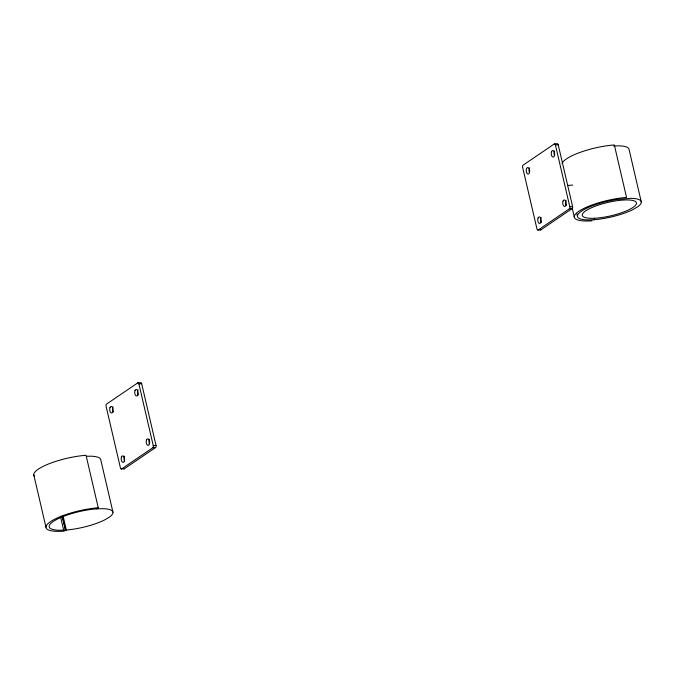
<?xml version="1.0" encoding="UTF-8"?>
<svg xmlns="http://www.w3.org/2000/svg" width="675" height="675" viewBox="0 0 675 675"><rect width="100%" height="100%" fill="white"/><g stroke="black" fill="none" stroke-linecap="round" stroke-linejoin="round"><path stroke-width="1.01" d="M137.742 382.877L106.49 404.123A1.637 0.852 85.9 0 0 106.068 406.198L120.437 467.952A1.637 0.852 85.9 0 0 121.584 468.965L124.36 468.762L155.613 447.508A1.637 0.852 85.9 0 0 156.035 445.432L141.666 383.687A1.637 0.852 85.9 0 0 140.518 382.674L137.742 382.877A1.637 0.852 85.9 0 1 138.881 383.889L153.25 445.635A1.637 0.852 85.9 0 1 152.828 447.711L121.584 468.965M554.285 143.952L523.041 165.206A1.637 0.852 85.9 0 0 522.619 167.273L536.988 229.028A1.637 0.852 85.9 0 0 538.127 230.04L540.911 229.837L572.164 208.592A1.637 0.852 85.9 0 0 572.586 206.516L558.208 144.762A1.637 0.852 85.9 0 0 557.069 143.75L554.285 143.952A1.637 0.852 85.9 0 1 555.432 144.965L569.801 206.719A1.637 0.852 85.9 0 1 569.379 208.794L538.127 230.04M96.635 508.882L98.255 507.786L86.037 455.296A35.986 8.885 -13.1 0 0 48.372 464.046A35.986 8.885 -13.1 0 0 34.358 476.187M593.798 219.712L594.633 219.679A32.712 8.083 -13.1 0 0 632.905 209.596L637.681 206.786A32.712 8.083 -13.1 0 0 630.923 198.323L616.267 199.538L607.964 201.158A32.712 8.083 -13.1 0 0 579.369 212.828A32.712 8.083 -13.1 0 0 587.807 219.932L594.633 219.679M555.432 144.965L558.208 144.762M567.506 185.465L572.645 185.093M569.801 206.719L572.586 206.516M569.379 208.794L572.164 208.592M138.881 383.889L141.666 383.687M153.25 445.635L156.035 445.432M152.828 447.711L155.613 447.508M613.718 146.019L618.705 145.834A32.712 8.083 -13.1 0 1 629.033 149.335L641.25 201.817M86.417 456.325L90.408 456.182A32.712 8.083 -13.1 0 1 100.735 459.675L112.953 512.165M576.779 213.427L577.479 216.439M572.147 207.799L574.265 216.886M63.053 515.894L66.336 530.027A32.712 8.083 -13.1 0 0 104.6 519.944L109.384 517.126A32.712 8.083 -13.1 0 0 102.625 508.672L95.799 508.916A32.712 8.083 -13.1 0 0 54.92 520.417A32.712 8.083 -13.1 0 0 59.51 530.272L66.336 530.027L63.88 531.158A35.986 8.885 -13.1 0 1 50.456 521.682A35.986 8.885 -13.1 0 1 98.255 507.786M62.446 516.94L65.5 530.061L62.387 516.974M60.59 517.025L63.644 530.153M33.75 474.736L45.967 527.226M592.178 220.818A35.986 8.885 -13.1 0 1 578.753 211.334A35.986 8.885 -13.1 0 1 626.552 197.438L614.334 144.956A35.986 8.885 -13.1 0 0 562.14 163.578M138.198 394.985A3.274 1.704 85.9 0 1 138.097 389.812M124.698 461.379A3.274 1.704 85.9 0 1 124.597 456.207M149.377 443.779A3.274 1.704 85.9 0 1 149.572 439.231M113.206 411.978A3.274 1.704 85.9 0 1 113.096 406.806M124.36 468.762A1.637 0.852 85.9 0 1 123.922 468.821M529.419 172.42A3.274 1.704 85.9 0 1 529.647 167.889M566.266 205.487A3.274 1.704 85.9 0 1 566.123 200.315M554.42 155.419A3.274 1.704 85.9 0 1 554.648 150.888M541.249 222.463A3.274 1.704 85.9 0 1 541.139 217.291M540.911 229.837A1.637 0.852 85.9 0 1 540.253 229.762M135.008 390.572A3.274 1.704 85.9 0 0 136.249 395.921A3.274 1.704 85.9 0 0 137.97 391.652A3.274 1.704 85.9 0 0 135.008 390.572M146.492 440.007A3.274 1.704 85.9 0 0 147.774 445.331A3.274 1.704 85.9 0 0 149.462 441.011A3.274 1.704 85.9 0 0 146.492 440.007M121.508 456.975A3.274 1.704 85.9 0 0 122.749 462.324A3.274 1.704 85.9 0 0 124.47 458.055A3.274 1.704 85.9 0 0 121.508 456.975M110.008 407.573A3.274 1.704 85.9 0 0 111.257 412.923A3.274 1.704 85.9 0 0 112.978 408.653A3.274 1.704 85.9 0 0 110.008 407.573M538.051 218.05A3.274 1.704 85.9 0 0 539.3 223.4A3.274 1.704 85.9 0 0 541.021 219.13A3.274 1.704 85.9 0 0 538.051 218.05M551.559 151.656A3.274 1.704 85.9 0 0 552.8 157.005A3.274 1.704 85.9 0 0 554.521 152.736A3.274 1.704 85.9 0 0 551.559 151.656M526.559 168.657A3.274 1.704 85.9 0 0 527.799 173.998A3.274 1.704 85.9 0 0 529.521 169.737A3.274 1.704 85.9 0 0 526.559 168.657M563.043 201.091A3.274 1.704 85.9 0 0 564.317 206.407A3.274 1.704 85.9 0 0 566.004 202.095A3.274 1.704 85.9 0 0 563.043 201.091M594.624 218.244A27.81 6.868 -13.1 0 0 636.458 203.58A27.81 6.868 -13.1 0 0 597.012 205.554A27.81 6.868 -13.1 0 0 594.624 218.244"/></g></svg>
